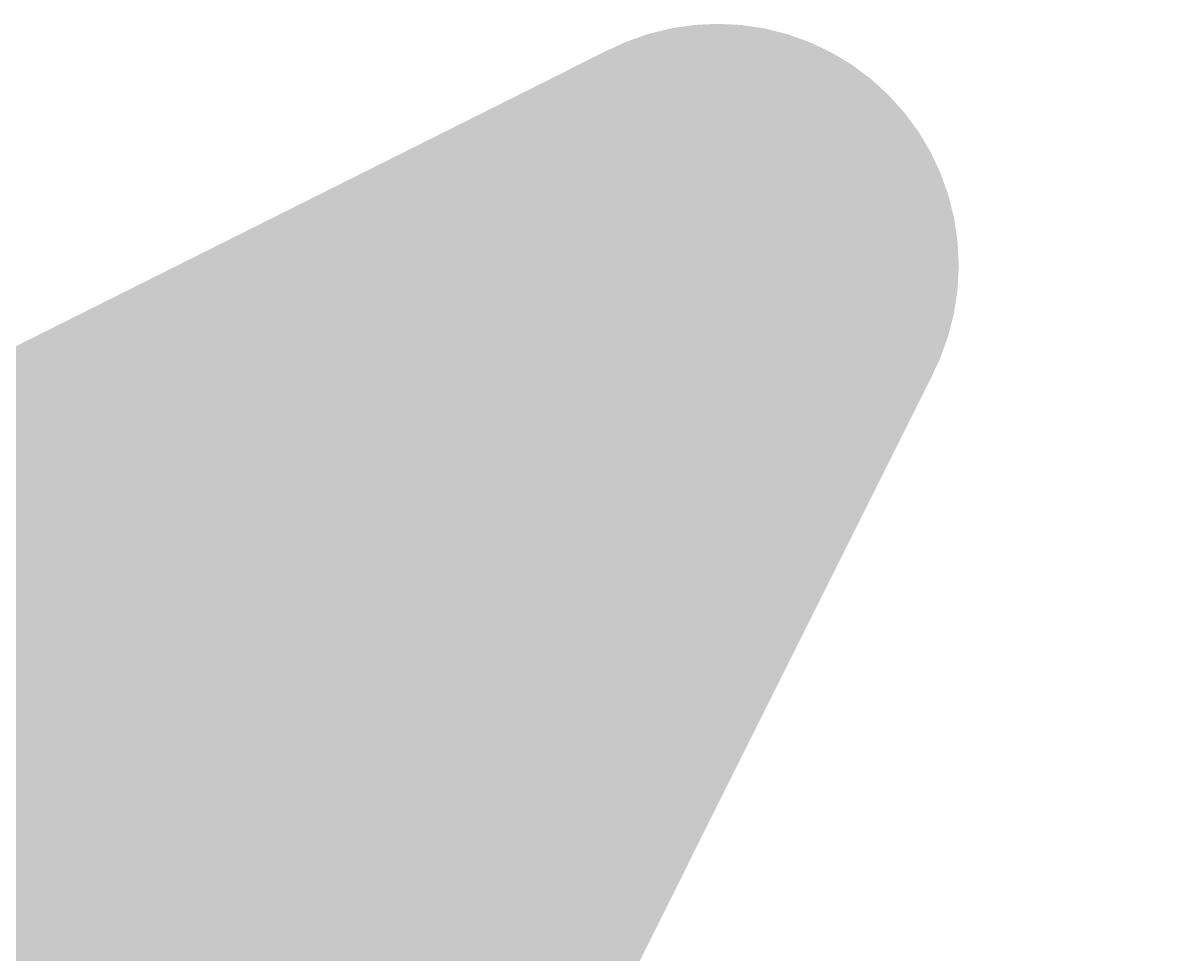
# Model space of a CAD drawing. Header units: inches. Extents: x -2 to 289, y -4 to 187.
# Drawn here: x 72.9784 to 73.0976, y 22.6677 to 22.7657 of the extents above; entities that cross this region are included whole.
import ezdxf

# ---------------------------------------------------------------- set-up
doc = ezdxf.new("R2010")
doc.units = ezdxf.units.IN
for name, color, linetype in [('Bottom Layer', 5, 'Continuous'), ('Drill Drawing', 1, 'Continuous'), ('Layer 1', 16, 'Continuous'), ('Layer 2', 76, 'Continuous'), ('Top Layer', 1, 'Continuous')]:
    doc.layers.add(name, color=color, linetype=linetype)

msp = doc.modelspace()

# ---------------------------------------------------------------- hatches: boundary and pattern name
at = {"layer": 'Bottom Layer'}
h = msp.add_hatch(color=5, dxfattribs=at)
edge = h.paths.add_edge_path()
edge.add_arc((72.7975, 22.48622), 0.3, 0, 360)
at = {"layer": 'Layer 1'}
h = msp.add_hatch(color=16, dxfattribs=at)
edge = h.paths.add_edge_path()
edge.add_arc((72.7975, 22.48622), 0.3, 0, 360)
at = {"layer": 'Layer 2'}
h = msp.add_hatch(color=76, dxfattribs=at)
edge = h.paths.add_edge_path()
edge.add_arc((72.7975, 22.48622), 0.3, 0, 360)
at = {"layer": 'Top Layer'}
h = msp.add_hatch(color=1, dxfattribs=at)
edge = h.paths.add_edge_path()
edge.add_arc((72.7975, 22.48622), 0.3, 0, 360)

# ---------------------------------------------------------------- linework, layer by layer
at = {"layer": 'Drill Drawing', "const_width": 0.0508}
for points in [[(72.7975, 22.61322), (73.0515, 22.74022)], [(72.9245, 22.48622), (73.0515, 22.74022)]]:
    msp.add_lwpolyline(points, dxfattribs=at)
at = {"layer": 'Drill Drawing', "const_width": 0.0254}
msp.add_lwpolyline([(73.0388, 22.74022, 1), (73.0642, 22.74022, 1)], format="xyb", close=True, dxfattribs=at)
msp.add_lwpolyline([(73.0388, 22.74022, 1), (73.0642, 22.74022, 1)], format="xyb", close=True, dxfattribs=at)

doc.saveas('drawing.dxf')
